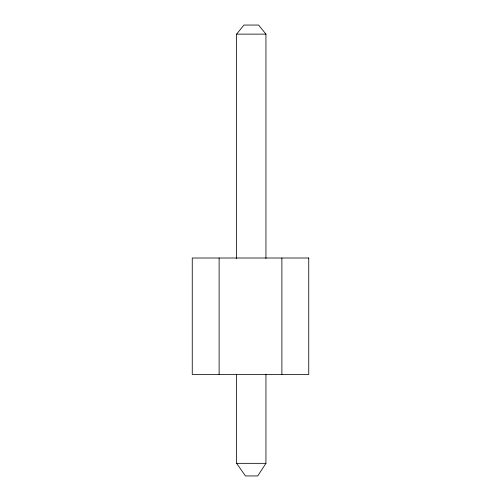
<?xml version="1.0" encoding="UTF-8"?>
<svg xmlns="http://www.w3.org/2000/svg" width="501" height="501" viewBox="0 0 501 501"><rect width="100%" height="100%" fill="white"/><g stroke="black" fill="none" stroke-linecap="round" stroke-linejoin="round"><path stroke-width="0.75" d="M265.943 374.209L265.943 463.337L257.727 475.95L245.471 475.95L236.591 463.337L236.591 374.209M236.591 258.51L236.591 34.131L243.931 25.05L258.61 25.05L265.943 34.131L265.943 258.51M236.591 34.131L265.943 34.131M236.591 463.337L265.943 463.337M281.888 258.002L281.888 374.498M219.112 258.002L219.112 374.498M308.748 258.002L192.252 258.002L192.252 374.498L308.748 374.498L308.748 258.002"/></g></svg>
